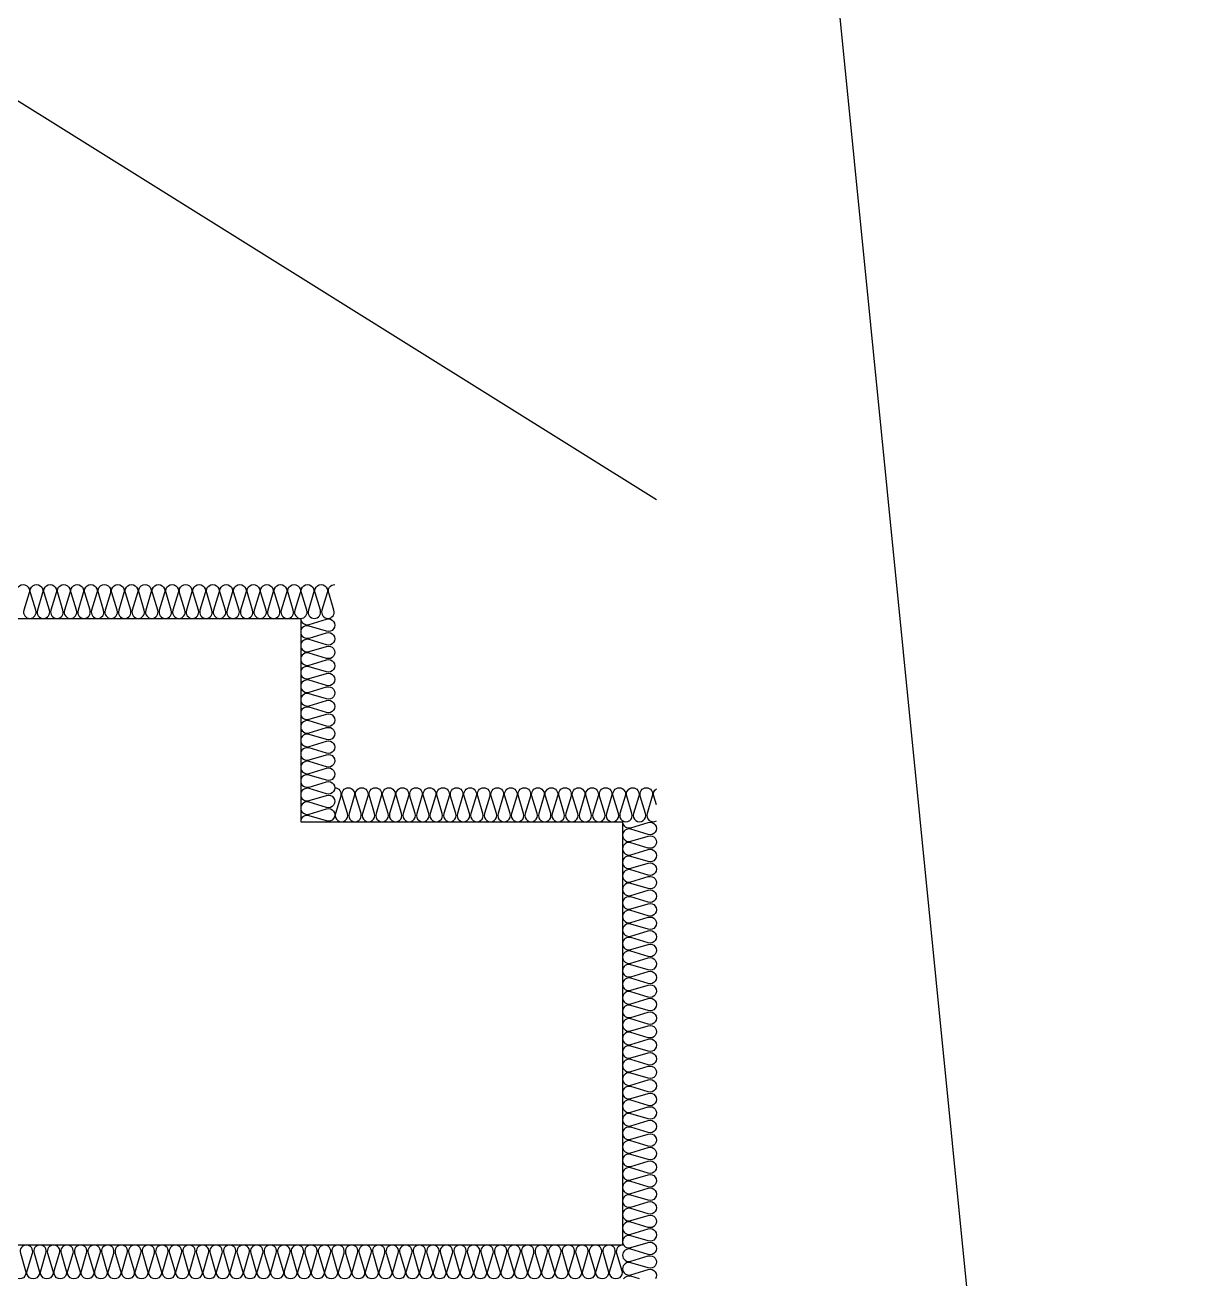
# Model space of a CAD drawing. Header units: millimetres. Extents: x 49154 to 181784, y 28275 to 149577.
# Drawn here: x 165640 to 169049, y 142055 to 145757 of the extents above; entities that cross this region are included whole.
import ezdxf

# ---------------------------------------------------------------- set-up
doc = ezdxf.new("R2010")
doc.units = ezdxf.units.MM
doc.header["$LTSCALE"] = 300
doc.layers.add('A-OPEN', color=1, linetype='Continuous')
doc.layers.add('ISL', color=251, linetype='Continuous')

msp = doc.modelspace()

# ---------------------------------------------------------------- linework, layer by layer
at = {"layer": 'A-OPEN'}
for p, q in [((167503.6, 144355), (160453.6, 148755)), ((167753.6, 148705), (170753.6, 118605))]:
    msp.add_line(p, q, dxfattribs=at)
at = {"layer": 'ISL', "elevation": 0}
msp.add_lwpolyline([(155568.6, 148655), (155653.6, 148655), (155653.6, 143405), (157053.6, 143405), (157053.6, 144005), (166453.6, 144005), (166453.6, 143405), (167403.6, 143405), (167403.6, 142155), (165203.6, 142155), (165203.6, 134805), (167403.6, 134805), (167403.6, 128805), (166453.6, 128805), (166453.6, 127405), (167403.6, 127405), (167403.6, 124355), (165203.6, 124355), (165203.6, 117005), (165028.6, 117005), (165028.6, 116905)], dxfattribs=at)
for points in [[(165615.9, 144080.8, -1.372593), (165651.3, 144080.8), (165635.9, 144029.3, 0.509267), (165653.6, 144005, 0.509267), (165671.3, 144029.3), (165655.9, 144080.8, -1.372593), (165691.3, 144080.8), (165675.9, 144029.3, 0.509267), (165693.6, 144005, 0.509267), (165711.3, 144029.3), (165695.9, 144080.8, -1.372593), (165731.3, 144080.8), (165715.9, 144029.3, 0.509267), (165733.6, 144005, 0.509267), (165751.3, 144029.3), (165735.9, 144080.8, -1.372593), (165771.3, 144080.8), (165755.9, 144029.3, 0.509267), (165773.6, 144005, 0.509267), (165791.3, 144029.3), (165775.9, 144080.8, -1.372593), (165811.3, 144080.8), (165795.9, 144029.3, 0.509267), (165813.6, 144005, 0.509267), (165831.3, 144029.3), (165815.9, 144080.8, -1.372593), (165851.3, 144080.8), (165835.9, 144029.3, 0.509267), (165853.6, 144005, 0.509267), (165871.3, 144029.3), (165855.9, 144080.8, -1.372593), (165891.3, 144080.8), (165875.9, 144029.3, 0.509267), (165893.6, 144005, 0.509267), (165911.3, 144029.3), (165895.9, 144080.8, -1.372593), (165931.3, 144080.8), (165915.9, 144029.3, 0.509267), (165933.6, 144005, 0.509267), (165951.3, 144029.3), (165935.9, 144080.8, -1.372593), (165971.3, 144080.8), (165955.9, 144029.3, 0.509267), (165973.6, 144005, 0.509267), (165991.3, 144029.3), (165975.9, 144080.8, -1.372593), (166011.3, 144080.8), (165995.9, 144029.3, 0.509267), (166013.6, 144005, 0.509267), (166031.3, 144029.3), (166015.9, 144080.8, -1.372593), (166051.3, 144080.8), (166035.9, 144029.3, 0.509267), (166053.6, 144005, 0.509267), (166071.3, 144029.3), (166055.9, 144080.8, -1.372593), (166091.3, 144080.8), (166075.9, 144029.3, 0.509267), (166093.6, 144005, 0.509267), (166111.3, 144029.3), (166095.9, 144080.8, -1.372593), (166131.3, 144080.8), (166115.9, 144029.3, 0.509267), (166133.6, 144005, 0.509267), (166151.3, 144029.3), (166135.9, 144080.8, -1.372593), (166171.3, 144080.8), (166155.9, 144029.3, 0.509267), (166173.6, 144005, 0.509267), (166191.3, 144029.3), (166175.9, 144080.8, -1.372593), (166211.3, 144080.8), (166195.9, 144029.3, 0.509267), (166213.6, 144005, 0.509267), (166231.3, 144029.3), (166215.9, 144080.8, -1.372593), (166251.3, 144080.8), (166235.9, 144029.3, 0.509267), (166253.6, 144005, 0.509267), (166271.3, 144029.3), (166255.9, 144080.8, -1.372593), (166291.3, 144080.8), (166275.9, 144029.3, 0.509267), (166293.6, 144005, 0.509267), (166311.3, 144029.3), (166295.9, 144080.8, -1.372593), (166331.3, 144080.8), (166315.9, 144029.3, 0.509267), (166333.6, 144005, 0.509267), (166351.3, 144029.3), (166335.9, 144080.8, -1.372593), (166371.3, 144080.8), (166355.9, 144029.3, 0.509267), (166373.6, 144005, 0.509267), (166391.3, 144029.3), (166375.9, 144080.8, -1.372593), (166411.3, 144080.8), (166395.9, 144029.3, 0.509267), (166413.6, 144005, 0.509267), (166431.3, 144029.3), (166415.9, 144080.8, -1.372593), (166451.3, 144080.8), (166435.9, 144029.3, 0.509267), (166453.6, 144005, 0.509267), (166471.3, 144029.3), (166455.9, 144080.8, -1.372593), (166491.3, 144080.8), (166475.9, 144029.3, 0.509267), (166493.6, 144005, 0.509267), (166511.3, 144029.3), (166495.9, 144080.8, -1.372593), (166531.3, 144080.8), (166515.9, 144029.3, 0.509267), (166533.6, 144005, 0.509267), (166551.3, 144029.3), (166535.9, 144080.8, -0.508361), (166553.6, 144105, -0.508361)], [(166453.6, 144005, 0.509267), (166477.8, 143987.3), (166529.3, 144002.7, -1.372593), (166529.3, 143967.3), (166477.8, 143982.7, 0.509267), (166453.6, 143965, 0.509267), (166477.8, 143947.3), (166529.3, 143962.7, -1.372593), (166529.3, 143927.3), (166477.8, 143942.7, 0.509267), (166453.6, 143925, 0.509267), (166477.8, 143907.3), (166529.3, 143922.7, -1.372593), (166529.3, 143887.3), (166477.8, 143902.7, 0.509267), (166453.6, 143885, 0.509267), (166477.8, 143867.3), (166529.3, 143882.7, -1.372593), (166529.3, 143847.3), (166477.8, 143862.7, 0.509267), (166453.6, 143845, 0.509267), (166477.8, 143827.3), (166529.3, 143842.7, -1.372593), (166529.3, 143807.3), (166477.8, 143822.7, 0.509267), (166453.6, 143805, 0.509267), (166477.8, 143787.3), (166529.3, 143802.7, -1.372593), (166529.3, 143767.3), (166477.8, 143782.7, 0.509267), (166453.6, 143765, 0.509267), (166477.8, 143747.3), (166529.3, 143762.7, -1.372593), (166529.3, 143727.3), (166477.8, 143742.7, 0.509267), (166453.6, 143725, 0.509267), (166477.8, 143707.3), (166529.3, 143722.7, -1.372593), (166529.3, 143687.3), (166477.8, 143702.7, 0.509267), (166453.6, 143685, 0.509267), (166477.8, 143667.3), (166529.3, 143682.7, -1.372593), (166529.3, 143647.3), (166477.8, 143662.7, 0.509267), (166453.6, 143645, 0.509267), (166477.8, 143627.3), (166529.3, 143642.7, -1.372593), (166529.3, 143607.3), (166477.8, 143622.7, 0.509267), (166453.6, 143605, 0.509267), (166477.8, 143587.3), (166529.3, 143602.7, -1.372593), (166529.3, 143567.3), (166477.8, 143582.7, 0.509267), (166453.6, 143565, 0.509267), (166477.8, 143547.3), (166529.3, 143562.7, -1.372593), (166529.3, 143527.3), (166477.8, 143542.7, 0.509267), (166453.6, 143525, 0.509267), (166477.8, 143507.3), (166529.3, 143522.7, -1.372593), (166529.3, 143487.3), (166477.8, 143502.7, 0.509267), (166453.6, 143485, 0.509267), (166477.8, 143467.3), (166529.3, 143482.7, -1.372593), (166529.3, 143447.3), (166477.8, 143462.7, 0.509267), (166453.6, 143445, 0.509267), (166477.8, 143427.3), (166529.3, 143442.7, -1.372593), (166529.3, 143407.3), (166477.8, 143422.7, 0.5087), (166453.6, 143405, 0.5087)], [(166553.6, 143505, -0.509267), (166571.3, 143480.8), (166555.9, 143429.3, 1.372593), (166591.3, 143429.3), (166575.9, 143480.8, -0.509267), (166593.6, 143505, -0.509267), (166611.3, 143480.8), (166595.9, 143429.3, 1.372593), (166631.3, 143429.3), (166615.9, 143480.8, -0.509267), (166633.6, 143505, -0.509267), (166651.3, 143480.8), (166635.9, 143429.3, 1.372593), (166671.3, 143429.3), (166655.9, 143480.8, -0.509267), (166673.6, 143505, -0.509267), (166691.3, 143480.8), (166675.9, 143429.3, 1.372593), (166711.3, 143429.3), (166695.9, 143480.8, -0.509267), (166713.6, 143505, -0.509267), (166731.3, 143480.8), (166715.9, 143429.3, 1.372593), (166751.3, 143429.3), (166735.9, 143480.8, -0.509267), (166753.6, 143505, -0.509267), (166771.3, 143480.8), (166755.9, 143429.3, 1.372593), (166791.3, 143429.3), (166775.9, 143480.8, -0.509267), (166793.6, 143505, -0.509267), (166811.3, 143480.8), (166795.9, 143429.3, 1.372593), (166831.3, 143429.3), (166815.9, 143480.8, -0.509267), (166833.6, 143505, -0.509267), (166851.3, 143480.8), (166835.9, 143429.3, 1.372593), (166871.3, 143429.3), (166855.9, 143480.8, -0.509267), (166873.6, 143505, -0.509267), (166891.3, 143480.8), (166875.9, 143429.3, 1.372593), (166911.3, 143429.3), (166895.9, 143480.8, -0.509267), (166913.6, 143505, -0.509267), (166931.3, 143480.8), (166915.9, 143429.3, 1.372593), (166951.3, 143429.3), (166935.9, 143480.8, -0.509267), (166953.6, 143505, -0.509267), (166971.3, 143480.8), (166955.9, 143429.3, 1.372593), (166991.3, 143429.3), (166975.9, 143480.8, -0.509267), (166993.6, 143505, -0.509267), (167011.3, 143480.8), (166995.9, 143429.3, 1.372593), (167031.3, 143429.3), (167015.9, 143480.8, -0.509267), (167033.6, 143505, -0.509267), (167051.3, 143480.8), (167035.9, 143429.3, 1.372593), (167071.3, 143429.3), (167055.9, 143480.8, -0.509267), (167073.6, 143505, -0.509267), (167091.3, 143480.8), (167075.9, 143429.3, 1.372593), (167111.3, 143429.3), (167095.9, 143480.8, -0.509267), (167113.6, 143505, -0.509267), (167131.3, 143480.8), (167115.9, 143429.3, 1.372593), (167151.3, 143429.3), (167135.9, 143480.8, -0.509267), (167153.6, 143505, -0.509267), (167171.3, 143480.8), (167155.9, 143429.3, 1.372593), (167191.3, 143429.3), (167175.9, 143480.8, -0.509267), (167193.6, 143505, -0.509267), (167211.3, 143480.8), (167195.9, 143429.3, 1.372593), (167231.3, 143429.3), (167215.9, 143480.8, -0.509267), (167233.6, 143505, -0.509267), (167251.3, 143480.8), (167235.9, 143429.3, 1.372593), (167271.3, 143429.3), (167255.9, 143480.8, -0.509267), (167273.6, 143505, -0.509267), (167291.3, 143480.8), (167275.9, 143429.3, 1.372593), (167311.3, 143429.3), (167295.9, 143480.8, -0.509267), (167313.6, 143505, -0.509267), (167331.3, 143480.8), (167315.9, 143429.3, 1.372593), (167351.3, 143429.3), (167335.9, 143480.8, -0.509267), (167353.6, 143505, -0.509267), (167371.3, 143480.8), (167355.9, 143429.3, 1.372593), (167391.3, 143429.3), (167375.9, 143480.8, -0.509267), (167393.6, 143505, -0.509267), (167411.3, 143480.8), (167395.9, 143429.3, 1.372593), (167431.3, 143429.3), (167415.9, 143480.8, -0.509267), (167433.6, 143505, -0.509267), (167451.3, 143480.8), (167435.9, 143429.3, 1.372593), (167471.3, 143429.3), (167455.9, 143480.8, -0.509267), (167473.6, 143505, -0.509267), (167491.3, 143480.8), (167475.9, 143429.3, 0.702757), (167503.6, 143407.9, 0.702757)], [(167503.6, 143455.1), (167495.9, 143480.8, -0.340671), (167503.6, 143502.1)], [(167403.6, 143405, 0.509267), (167427.8, 143387.3), (167479.3, 143402.7, -1.372593), (167479.3, 143367.3), (167427.8, 143382.7, 0.509267), (167403.6, 143365, 0.509267), (167427.8, 143347.3), (167479.3, 143362.7, -1.372593), (167479.3, 143327.3), (167427.8, 143342.7, 0.509267), (167403.6, 143325, 0.509267), (167427.8, 143307.3), (167479.3, 143322.7, -1.372593), (167479.3, 143287.3), (167427.8, 143302.7, 0.509267), (167403.6, 143285, 0.509267), (167427.8, 143267.3), (167479.3, 143282.7, -1.372593), (167479.3, 143247.3), (167427.8, 143262.7, 0.509267), (167403.6, 143245, 0.509267), (167427.8, 143227.3), (167479.3, 143242.7, -1.372593), (167479.3, 143207.3), (167427.8, 143222.7, 0.509267), (167403.6, 143205, 0.509267), (167427.8, 143187.3), (167479.3, 143202.7, -1.372593), (167479.3, 143167.3), (167427.8, 143182.7, 0.509267), (167403.6, 143165, 0.509267), (167427.8, 143147.3), (167479.3, 143162.7, -1.372593), (167479.3, 143127.3), (167427.8, 143142.7, 0.509267), (167403.6, 143125, 0.509267), (167427.8, 143107.3), (167479.3, 143122.7, -1.372593), (167479.3, 143087.3), (167427.8, 143102.7, 0.509267), (167403.6, 143085, 0.509267), (167427.8, 143067.3), (167479.3, 143082.7, -1.372593), (167479.3, 143047.3), (167427.8, 143062.7, 0.509267), (167403.6, 143045, 0.509267), (167427.8, 143027.3), (167479.3, 143042.7, -1.372593), (167479.3, 143007.3), (167427.8, 143022.7, 0.509267), (167403.6, 143005, 0.509267), (167427.8, 142987.3), (167479.3, 143002.7, -1.372593), (167479.3, 142967.3), (167427.8, 142982.7, 0.509267), (167403.6, 142965, 0.509267), (167427.8, 142947.3), (167479.3, 142962.7, -1.372593), (167479.3, 142927.3), (167427.8, 142942.7, 0.509267), (167403.6, 142925, 0.509267), (167427.8, 142907.3), (167479.3, 142922.7, -1.372593), (167479.3, 142887.3), (167427.8, 142902.7, 0.509267), (167403.6, 142885, 0.509267), (167427.8, 142867.3), (167479.3, 142882.7, -1.372593), (167479.3, 142847.3), (167427.8, 142862.7, 0.509267), (167403.6, 142845, 0.509267), (167427.8, 142827.3), (167479.3, 142842.7, -1.372593), (167479.3, 142807.3), (167427.8, 142822.7, 0.509267), (167403.6, 142805, 0.509267), (167427.8, 142787.3), (167479.3, 142802.7, -1.372593), (167479.3, 142767.3), (167427.8, 142782.7, 0.509267), (167403.6, 142765, 0.509267), (167427.8, 142747.3), (167479.3, 142762.7, -1.372593), (167479.3, 142727.3), (167427.8, 142742.7, 0.509267), (167403.6, 142725, 0.509267), (167427.8, 142707.3), (167479.3, 142722.7, -1.372593), (167479.3, 142687.3), (167427.8, 142702.7, 0.509267), (167403.6, 142685, 0.509267), (167427.8, 142667.3), (167479.3, 142682.7, -1.372593), (167479.3, 142647.3), (167427.8, 142662.7, 0.509267), (167403.6, 142645, 0.509267), (167427.8, 142627.3), (167479.3, 142642.7, -1.372593), (167479.3, 142607.3), (167427.8, 142622.7, 0.509267), (167403.6, 142605, 0.509267), (167427.8, 142587.3), (167479.3, 142602.7, -1.372593), (167479.3, 142567.3), (167427.8, 142582.7, 0.509267), (167403.6, 142565, 0.509267), (167427.8, 142547.3), (167479.3, 142562.7, -1.372593), (167479.3, 142527.3), (167427.8, 142542.7, 0.509267), (167403.6, 142525, 0.509267), (167427.8, 142507.3), (167479.3, 142522.7, -1.372593), (167479.3, 142487.3), (167427.8, 142502.7, 0.509267), (167403.6, 142485, 0.509267), (167427.8, 142467.3), (167479.3, 142482.7, -1.372593), (167479.3, 142447.3), (167427.8, 142462.7, 0.509267), (167403.6, 142445, 0.509267), (167427.8, 142427.3), (167479.3, 142442.7, -1.372593), (167479.3, 142407.3), (167427.8, 142422.7, 0.509267), (167403.6, 142405, 0.509267), (167427.8, 142387.3), (167479.3, 142402.7, -1.372593), (167479.3, 142367.3), (167427.8, 142382.7, 0.509267), (167403.6, 142365, 0.509267), (167427.8, 142347.3), (167479.3, 142362.7, -1.372593), (167479.3, 142327.3), (167427.8, 142342.7, 0.509267), (167403.6, 142325, 0.509267), (167427.8, 142307.3), (167479.3, 142322.7, -1.372593), (167479.3, 142287.3), (167427.8, 142302.7, 0.509267), (167403.6, 142285, 0.509267), (167427.8, 142267.3), (167479.3, 142282.7, -1.372593), (167479.3, 142247.3), (167427.8, 142262.7, 0.509267), (167403.6, 142245, 0.509267), (167427.8, 142227.3), (167479.3, 142242.7, -1.372593), (167479.3, 142207.3), (167427.8, 142222.7, 0.509267), (167403.6, 142205, 0.509267), (167427.8, 142187.3), (167479.3, 142202.7, -1.372593), (167479.3, 142167.3), (167427.8, 142182.7, 0.509267), (167403.6, 142165, 0.509267), (167427.8, 142147.3), (167479.3, 142162.7, -1.372593), (167479.3, 142127.3), (167427.8, 142142.7, 0.509267), (167403.6, 142125, 0.509267), (167427.8, 142107.3), (167479.3, 142122.7, -1.372593), (167479.3, 142087.3), (167427.8, 142102.7, 0.509267), (167403.6, 142085, 0.509267), (167427.8, 142067.3), (167479.3, 142082.7, -0.702757), (167500.7, 142055, -0.702757)], [(167403.6, 142155, 0.509267), (167385.9, 142130.8), (167401.2, 142079.3, -1.372593), (167365.9, 142079.3), (167381.2, 142130.8, 0.509267), (167363.6, 142155, 0.509267), (167345.9, 142130.8), (167361.2, 142079.3, -1.372593), (167325.9, 142079.3), (167341.2, 142130.8, 0.509267), (167323.6, 142155, 0.509267), (167305.9, 142130.8), (167321.2, 142079.3, -1.372593), (167285.9, 142079.3), (167301.2, 142130.8, 0.509267), (167283.6, 142155, 0.509267), (167265.9, 142130.8), (167281.2, 142079.3, -1.372593), (167245.9, 142079.3), (167261.2, 142130.8, 0.509267), (167243.6, 142155, 0.509267), (167225.9, 142130.8), (167241.2, 142079.3, -1.372593), (167205.9, 142079.3), (167221.2, 142130.8, 0.509267), (167203.6, 142155, 0.509267), (167185.9, 142130.8), (167201.2, 142079.3, -1.372593), (167165.9, 142079.3), (167181.2, 142130.8, 0.509267), (167163.6, 142155, 0.509267), (167145.9, 142130.8), (167161.2, 142079.3, -1.372593), (167125.9, 142079.3), (167141.2, 142130.8, 0.509267), (167123.6, 142155, 0.509267), (167105.9, 142130.8), (167121.2, 142079.3, -1.372593), (167085.9, 142079.3), (167101.2, 142130.8, 0.509267), (167083.6, 142155, 0.509267), (167065.9, 142130.8), (167081.2, 142079.3, -1.372593), (167045.9, 142079.3), (167061.2, 142130.8, 0.509267), (167043.6, 142155, 0.509267), (167025.9, 142130.8), (167041.2, 142079.3, -1.372593), (167005.9, 142079.3), (167021.2, 142130.8, 0.509267), (167003.6, 142155, 0.509267), (166985.9, 142130.8), (167001.2, 142079.3, -1.372593), (166965.9, 142079.3), (166981.2, 142130.8, 0.509267), (166963.6, 142155, 0.509267), (166945.9, 142130.8), (166961.2, 142079.3, -1.372593), (166925.9, 142079.3), (166941.2, 142130.8, 0.509267), (166923.6, 142155, 0.509267), (166905.9, 142130.8), (166921.2, 142079.3, -1.372593), (166885.9, 142079.3), (166901.2, 142130.8, 0.509267), (166883.6, 142155, 0.509267), (166865.9, 142130.8), (166881.2, 142079.3, -1.372593), (166845.9, 142079.3), (166861.2, 142130.8, 0.509267), (166843.6, 142155, 0.509267), (166825.9, 142130.8), (166841.2, 142079.3, -1.372593), (166805.9, 142079.3), (166821.2, 142130.8, 0.509267), (166803.6, 142155, 0.509267), (166785.9, 142130.8), (166801.2, 142079.3, -1.372593), (166765.9, 142079.3), (166781.2, 142130.8, 0.509267), (166763.6, 142155, 0.509267), (166745.9, 142130.8), (166761.2, 142079.3, -1.372593), (166725.9, 142079.3), (166741.2, 142130.8, 0.509267), (166723.6, 142155, 0.509267), (166705.9, 142130.8), (166721.2, 142079.3, -1.372593), (166685.9, 142079.3), (166701.2, 142130.8, 0.509267), (166683.6, 142155, 0.509267), (166665.9, 142130.8), (166681.2, 142079.3, -1.372593), (166645.9, 142079.3), (166661.2, 142130.8, 0.509267), (166643.6, 142155, 0.509267), (166625.9, 142130.8), (166641.2, 142079.3, -1.372593), (166605.9, 142079.3), (166621.2, 142130.8, 0.509267), (166603.6, 142155, 0.509267), (166585.9, 142130.8), (166601.2, 142079.3, -1.372593), (166565.9, 142079.3), (166581.2, 142130.8, 0.509267), (166563.6, 142155, 0.509267), (166545.9, 142130.8), (166561.2, 142079.3, -1.372593), (166525.9, 142079.3), (166541.2, 142130.8, 0.509267), (166523.6, 142155, 0.509267), (166505.9, 142130.8), (166521.2, 142079.3, -1.372593), (166485.9, 142079.3), (166501.2, 142130.8, 0.509267), (166483.6, 142155, 0.509267), (166465.9, 142130.8), (166481.2, 142079.3, -1.372593), (166445.9, 142079.3), (166461.2, 142130.8, 0.509267), (166443.6, 142155, 0.509267), (166425.9, 142130.8), (166441.2, 142079.3, -1.372593), (166405.9, 142079.3), (166421.2, 142130.8, 0.509267), (166403.6, 142155, 0.509267), (166385.9, 142130.8), (166401.2, 142079.3, -1.372593), (166365.9, 142079.3), (166381.2, 142130.8, 0.509267), (166363.6, 142155, 0.509267), (166345.9, 142130.8), (166361.2, 142079.3, -1.372593), (166325.9, 142079.3), (166341.2, 142130.8, 0.509267), (166323.6, 142155, 0.509267), (166305.9, 142130.8), (166321.2, 142079.3, -1.372593), (166285.9, 142079.3), (166301.2, 142130.8, 0.509267), (166283.6, 142155, 0.509267), (166265.9, 142130.8), (166281.2, 142079.3, -1.372593), (166245.9, 142079.3), (166261.2, 142130.8, 0.509267), (166243.6, 142155, 0.509267), (166225.9, 142130.8), (166241.2, 142079.3, -1.372593), (166205.9, 142079.3), (166221.2, 142130.8, 0.509267), (166203.6, 142155, 0.509267), (166185.9, 142130.8), (166201.2, 142079.3, -1.372593), (166165.9, 142079.3), (166181.2, 142130.8, 0.509267), (166163.6, 142155, 0.509267), (166145.9, 142130.8), (166161.2, 142079.3, -1.372593), (166125.9, 142079.3), (166141.2, 142130.8, 0.509267), (166123.6, 142155, 0.509267), (166105.9, 142130.8), (166121.2, 142079.3, -1.372593), (166085.9, 142079.3), (166101.2, 142130.8, 0.509267), (166083.6, 142155, 0.509267), (166065.9, 142130.8), (166081.2, 142079.3, -1.372593), (166045.9, 142079.3), (166061.2, 142130.8, 0.509267), (166043.6, 142155, 0.509267), (166025.9, 142130.8), (166041.2, 142079.3, -1.372593), (166005.9, 142079.3), (166021.2, 142130.8, 0.509267), (166003.6, 142155, 0.509267), (165985.9, 142130.8), (166001.2, 142079.3, -1.372593), (165965.9, 142079.3), (165981.2, 142130.8, 0.509267), (165963.6, 142155, 0.509267), (165945.9, 142130.8), (165961.2, 142079.3, -1.372593), (165925.9, 142079.3), (165941.2, 142130.8, 0.509267), (165923.6, 142155, 0.509267), (165905.9, 142130.8), (165921.2, 142079.3, -1.372593), (165885.9, 142079.3), (165901.2, 142130.8, 0.509267), (165883.6, 142155, 0.509267), (165865.9, 142130.8), (165881.2, 142079.3, -1.372593), (165845.9, 142079.3), (165861.2, 142130.8, 0.509267), (165843.6, 142155, 0.509267), (165825.9, 142130.8), (165841.2, 142079.3, -1.372593), (165805.9, 142079.3), (165821.2, 142130.8, 0.509267), (165803.6, 142155, 0.509267), (165785.9, 142130.8), (165801.2, 142079.3, -1.372593), (165765.9, 142079.3), (165781.2, 142130.8, 0.509267), (165763.6, 142155, 0.509267), (165745.9, 142130.8), (165761.2, 142079.3, -1.372593), (165725.9, 142079.3), (165741.2, 142130.8, 0.509267), (165723.6, 142155, 0.509267), (165705.9, 142130.8), (165721.2, 142079.3, -1.372593), (165685.9, 142079.3), (165701.2, 142130.8, 0.509267), (165683.6, 142155, 0.509267), (165665.9, 142130.8), (165681.2, 142079.3, -1.372593), (165645.9, 142079.3), (165661.2, 142130.8, 0.509267), (165643.6, 142155, 0.509267), (165625.9, 142130.8), (165641.2, 142079.3, -1.372593), (165605.9, 142079.3)], [(167453.5, 142055), (167427.8, 142062.7, 0.340671), (167406.5, 142055, 0.340671)]]:
    msp.add_lwpolyline(points, format="xyb", dxfattribs=at)

doc.saveas('drawing.dxf')
